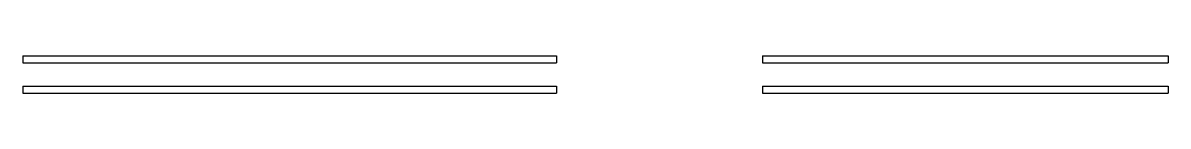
# Model space of a CAD drawing. Header units: millimetres. Extents: x 0 to 305, y 0 to 10.
import ezdxf

# ---------------------------------------------------------------- set-up
doc = ezdxf.new("R2010")
doc.units = ezdxf.units.MM

msp = doc.modelspace()

# ---------------------------------------------------------------- linework, layer by layer
for p, q in [((0, 10, 3.95), (142.15, 10, 3.95)), ((0, 10, 3.95), (0, 8.1, 3.95)), ((142.15, 10, 3.95), (142.15, 8.1, 3.95)), ((196.95, 10, 3.95), (305, 10, 3.95)), ((196.95, 10, 3.95), (196.95, 8.1, 3.95)), ((305, 10, 3.95), (305, 8.1, 3.95)), ((0, 8.1, 3.95), (142.15, 8.1, 3.95)), ((196.95, 8.1, 3.95), (305, 8.1, 3.95)), ((0, 1.9, 3.95), (0, 0, 3.95)), ((0, 1.9, 3.95), (142.15, 1.9, 3.95)), ((0, 0, 3.95), (142.15, 0, 3.95)), ((142.15, 1.9, 3.95), (142.15, 0, 3.95)), ((196.95, 1.9, 3.95), (305, 1.9, 3.95)), ((196.95, 1.9, 3.95), (196.95, 0, 3.95)), ((196.95, 0, 3.95), (305, 0, 3.95)), ((305, 1.9, 3.95), (305, 0, 3.95))]:
    msp.add_line(p, q)

doc.saveas('drawing.dxf')
